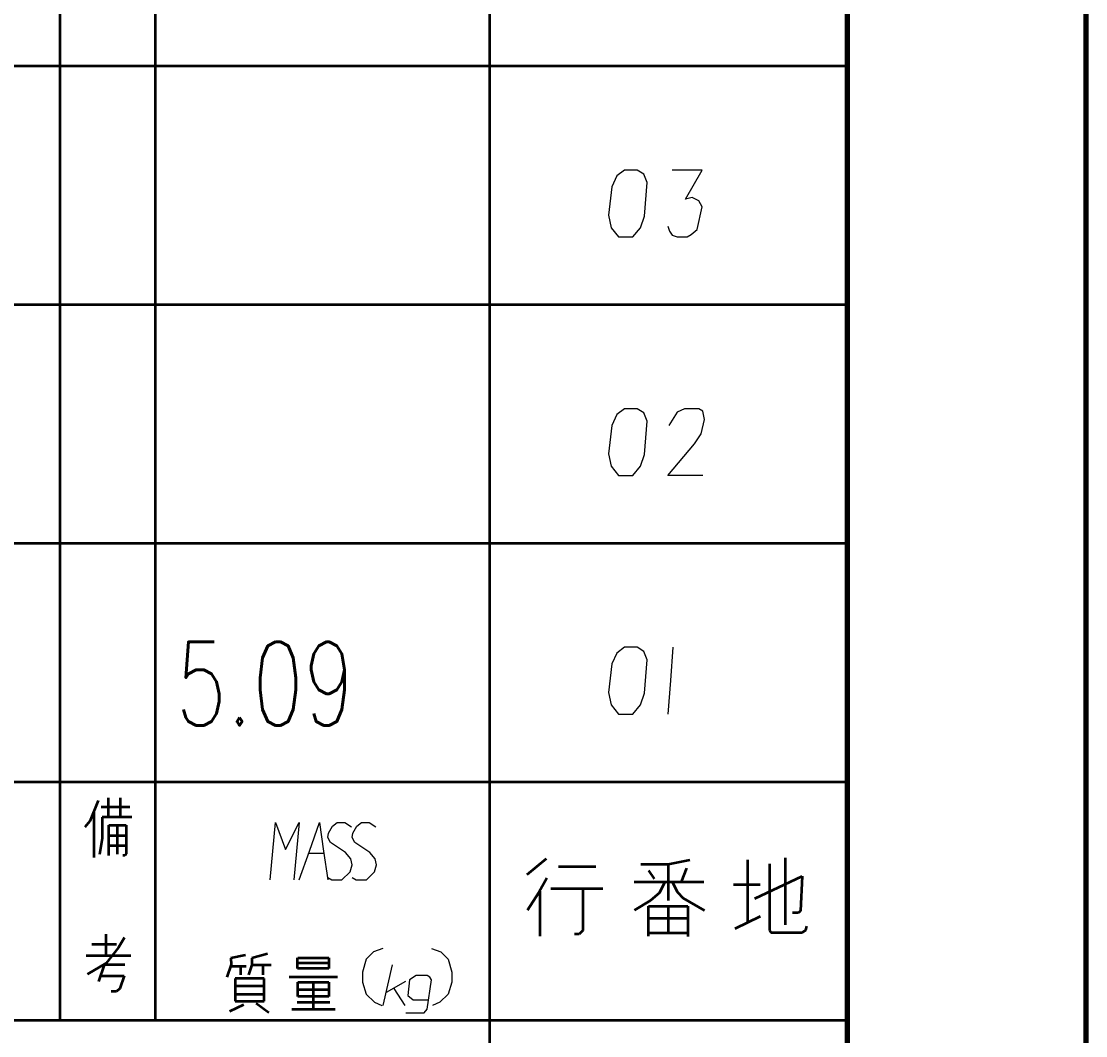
# Model space of a CAD drawing. Header units: millimetres. Extents: x 1333 to 104182, y -62926 to -5704.
# Drawn here: x 49631.5 to 49720.7, y -62588.8 to -62503.8 of the extents above; entities that cross this region are included whole.
import ezdxf
from ezdxf.enums import TextEntityAlignment as Align

# ---------------------------------------------------------------- set-up
doc = ezdxf.new("R2010")
doc.units = ezdxf.units.MM
doc.header["$LTSCALE"] = 0.5
for name, color, linetype in [('08', 1, 'Continuous'), ('11', 3, 'Continuous'), ('SHM_LABEL', 40, 'Continuous')]:
    doc.layers.add(name, color=color, linetype=linetype)
doc.styles.get("Standard").update_dxf_attribs({"font": 'simplex.shx'})

# ---------------------------------------------------------------- blocks, each defined once
blk = doc.blocks.new('D')
at = {"color": 7, "lineweight": 35}
for p, q in [((54356.08, -14049.043), (54076.08, -14049.043)), ((54356.08, -14069.043), (54076.08, -14069.043))]:
    blk.add_line(p, q, dxfattribs=at)
at = {"color": 7, "lineweight": 35, "ltscale": 0.25}
for p, q in [((54290.08, -14069.043), (54290.08, -14049.043)), ((54298.08, -14069.043), (54298.08, -14049.043)), ((54326.08, -14049.043), (54326.08, -14069.043))]:
    blk.add_line(p, q, dxfattribs=at)
blk = doc.blocks.new('arwear')
at = {"layer": '08', "color": 3, "xscale": 0.5, "yscale": 0.5, "zscale": 0.5}
for p in [(26347.04, -5562.506), (26347.04, -5572.506), (26347.04, -5582.506), (26347.04, -5592.506)]:
    blk.add_blockref('D', p, dxfattribs=at)

msp = doc.modelspace()

# ---------------------------------------------------------------- linework, layer by layer
at = {"color": 7, "lineweight": 70}
for p, q in [((49720.743, -61727.561), (49720.743, -62915.561)), ((49700.743, -61747.561), (49700.743, -62895.561))]:
    msp.add_line(p, q, dxfattribs=at)
at = {"color": 7, "lineweight": 35, "ltscale": 0.25}
for p, q in [((49700.743, -62507.561), (49700.743, -62487.561)), ((49700.743, -62527.561), (49700.743, -62507.561)), ((49700.743, -62547.561), (49700.743, -62527.561)), ((49700.743, -62567.561), (49700.743, -62547.561)), ((49634.743, -62587.561), (49634.743, -62567.561)), ((49634.743, -62587.561), (49634.743, -62567.561)), ((49642.743, -62587.561), (49642.743, -62567.561)), ((49642.743, -62587.561), (49642.743, -62567.561)), ((49670.743, -62567.561), (49670.743, -62587.561)), ((49670.743, -62567.561), (49670.743, -62587.561)), ((49700.743, -62587.561), (49700.743, -62567.561)), ((49700.743, -62587.561), (49700.743, -62567.561))]:
    msp.add_line(p, q, dxfattribs=at)
at = {"color": 7, "lineweight": 35}
for p, q in [((49700.743, -62567.561), (49420.743, -62567.561)), ((49700.743, -62567.561), (49420.743, -62567.561)), ((49700.743, -62567.561), (49420.743, -62567.561)), ((49700.743, -62587.561), (49420.743, -62587.561)), ((49700.743, -62587.561), (49420.743, -62587.561)), ((49700.743, -62587.561), (49420.743, -62587.561)), ((49700.743, -62587.561), (49420.743, -62587.561)), ((49670.743, -62587.561), (49670.743, -62895.561)), ((49700.743, -62587.561), (49700.743, -62895.561))]:
    msp.add_line(p, q, dxfattribs=at)
at = {"color": 7, "lineweight": 35, "ltscale": 0.020334}
for p, q in [((49638.809, -62570.518), (49638.809, -62568.891)), ((49638.809, -62570.518), (49638.809, -62568.891)), ((49639.778, -62568.891), (49639.778, -62570.518)), ((49639.778, -62568.891), (49639.778, -62570.518))]:
    msp.add_line(p, q, dxfattribs=at)
at = {"color": 7, "lineweight": 35, "ltscale": 0.023412}
msp.add_line((49637.93, -62569.095), (49637.231, -62570.832), dxfattribs=at)
msp.add_line((49637.93, -62569.095), (49637.231, -62570.832), dxfattribs=at)
at = {"color": 7, "lineweight": 35, "ltscale": 0.029871}
msp.add_line((49638.201, -62569.649), (49640.59, -62569.649), dxfattribs=at)
msp.add_line((49638.201, -62569.649), (49640.59, -62569.649), dxfattribs=at)
at = {"color": 7, "lineweight": 35, "ltscale": 0.048672}
msp.add_line((49637.571, -62569.989), (49637.571, -62573.882), dxfattribs=at)
msp.add_line((49637.571, -62569.989), (49637.571, -62573.882), dxfattribs=at)
at = {"color": 7, "lineweight": 35, "ltscale": 0.022183}
msp.add_line((49638.291, -62570.518), (49638.291, -62572.293), dxfattribs=at)
msp.add_line((49638.291, -62570.518), (49638.291, -62572.293), dxfattribs=at)
at = {"color": 7, "lineweight": 35, "ltscale": 0.030994}
msp.add_line((49640.77, -62570.518), (49638.291, -62570.518), dxfattribs=at)
msp.add_line((49640.77, -62570.518), (49638.291, -62570.518), dxfattribs=at)
at = {"color": 7, "lineweight": 35, "ltscale": 0.008043}
msp.add_line((49637.231, -62570.832), (49636.825, -62571.331), dxfattribs=at)
msp.add_line((49637.231, -62570.832), (49636.825, -62571.331), dxfattribs=at)
at = {"color": 7, "lineweight": 35, "ltscale": 0.031656}
msp.add_line((49638.832, -62573.716), (49638.832, -62571.184), dxfattribs=at)
msp.add_line((49638.832, -62573.716), (49638.832, -62571.184), dxfattribs=at)
at = {"color": 7, "lineweight": 35, "ltscale": 0.018323}
for p, q in [((49638.832, -62571.184), (49640.297, -62571.184)), ((49638.832, -62571.184), (49640.297, -62571.184)), ((49638.832, -62572.049), (49640.297, -62572.049)), ((49638.832, -62572.049), (49640.297, -62572.049)), ((49638.832, -62572.889), (49640.297, -62572.889)), ((49638.832, -62572.889), (49640.297, -62572.889))]:
    msp.add_line(p, q, dxfattribs=at)
at = {"color": 7, "lineweight": 35, "ltscale": 0.030359}
msp.add_line((49639.549, -62571.184), (49639.549, -62573.612), dxfattribs=at)
msp.add_line((49639.549, -62571.184), (49639.549, -62573.612), dxfattribs=at)
at = {"color": 7, "lineweight": 35, "ltscale": 0.029807}
msp.add_line((49640.297, -62571.184), (49640.297, -62573.568), dxfattribs=at)
msp.add_line((49640.297, -62571.184), (49640.297, -62573.568), dxfattribs=at)
at = {"color": 7, "lineweight": 35, "ltscale": 0.016872}
msp.add_line((49638.291, -62572.293), (49638.065, -62573.624), dxfattribs=at)
msp.add_line((49638.291, -62572.293), (49638.065, -62573.624), dxfattribs=at)
at = {"color": 7, "lineweight": 35, "ltscale": 0.002075}
msp.add_line((49640.182, -62573.731), (49640.016, -62573.731), dxfattribs=at)
msp.add_line((49640.182, -62573.731), (49640.016, -62573.731), dxfattribs=at)
at = {"color": 7, "lineweight": 35, "ltscale": 0.002491}
msp.add_line((49640.297, -62573.568), (49640.182, -62573.731), dxfattribs=at)
msp.add_line((49640.297, -62573.568), (49640.182, -62573.731), dxfattribs=at)
at = {"color": 7, "lineweight": 35, "ltscale": 0.02639}
msp.add_line((49675.505, -62573.989), (49673.882, -62575.339), dxfattribs=at)
msp.add_line((49675.505, -62573.989), (49673.882, -62575.339), dxfattribs=at)
at = {"color": 7, "lineweight": 35, "ltscale": 0.023127}
msp.add_line((49687.559, -62574.117), (49685.744, -62574.474), dxfattribs=at)
msp.add_line((49687.559, -62574.117), (49685.744, -62574.474), dxfattribs=at)
at = {"color": 7, "lineweight": 35, "ltscale": 0.065408}
msp.add_line((49692.377, -62574.093), (49692.377, -62579.326), dxfattribs=at)
msp.add_line((49692.377, -62574.093), (49692.377, -62579.326), dxfattribs=at)
at = {"color": 7, "lineweight": 35, "ltscale": 0.070016}
msp.add_line((49695.557, -62573.915), (49695.557, -62579.516), dxfattribs=at)
msp.add_line((49695.557, -62573.915), (49695.557, -62579.516), dxfattribs=at)
at = {"color": 7, "lineweight": 35, "ltscale": 0.03916}
msp.add_line((49676.536, -62574.629), (49679.669, -62574.629), dxfattribs=at)
msp.add_line((49676.536, -62574.629), (49679.669, -62574.629), dxfattribs=at)
at = {"color": 7, "lineweight": 35, "ltscale": 0.028625}
msp.add_line((49685.744, -62574.474), (49683.454, -62574.474), dxfattribs=at)
msp.add_line((49685.744, -62574.474), (49683.454, -62574.474), dxfattribs=at)
at = {"color": 7, "lineweight": 35, "ltscale": 0.010549}
msp.add_line((49684.083, -62574.974), (49684.569, -62575.663), dxfattribs=at)
msp.add_line((49684.083, -62574.974), (49684.569, -62575.663), dxfattribs=at)
at = {"color": 7, "lineweight": 35, "ltscale": 0.037607}
msp.add_line((49685.744, -62574.474), (49685.744, -62577.483), dxfattribs=at)
msp.add_line((49685.744, -62574.474), (49685.744, -62577.483), dxfattribs=at)
at = {"color": 7, "lineweight": 35, "ltscale": 0.015426}
msp.add_line((49687.262, -62574.783), (49686.824, -62575.937), dxfattribs=at)
msp.add_line((49687.262, -62574.783), (49686.824, -62575.937), dxfattribs=at)
at = {"color": 7, "lineweight": 35, "ltscale": 0.069867}
msp.add_line((49694.228, -62574.414), (49694.228, -62580.004), dxfattribs=at)
msp.add_line((49694.228, -62574.414), (49694.228, -62580.004), dxfattribs=at)
at = {"color": 7, "lineweight": 35, "ltscale": 0.017352}
msp.add_line((49675.551, -62575.604), (49674.898, -62576.828), dxfattribs=at)
msp.add_line((49675.551, -62575.604), (49674.898, -62576.828), dxfattribs=at)
at = {"color": 7, "lineweight": 35, "ltscale": 0.072974}
msp.add_line((49682.896, -62575.937), (49688.734, -62575.937), dxfattribs=at)
msp.add_line((49682.896, -62575.937), (49688.734, -62575.937), dxfattribs=at)
at = {"color": 7, "lineweight": 35, "ltscale": 0.012622}
msp.add_line((49685.459, -62575.937), (49685.008, -62576.84), dxfattribs=at)
msp.add_line((49685.459, -62575.937), (49685.008, -62576.84), dxfattribs=at)
at = {"color": 7, "lineweight": 35, "ltscale": 0.012158}
msp.add_line((49686.064, -62575.937), (49686.503, -62576.805), dxfattribs=at)
msp.add_line((49686.064, -62575.937), (49686.503, -62576.805), dxfattribs=at)
at = {"color": 7, "lineweight": 35, "ltscale": 0.054833}
msp.add_line((49692.994, -62577.328), (49696.958, -62575.449), dxfattribs=at)
msp.add_line((49692.994, -62577.328), (49696.958, -62575.449), dxfattribs=at)
at = {"color": 7, "lineweight": 35, "ltscale": 0.036301}
msp.add_line((49696.958, -62575.449), (49696.838, -62578.351), dxfattribs=at)
msp.add_line((49696.958, -62575.449), (49696.838, -62578.351), dxfattribs=at)
at = {"color": 7, "lineweight": 35, "ltscale": 0.021878}
msp.add_line((49674.898, -62576.828), (49673.937, -62578.291), dxfattribs=at)
msp.add_line((49674.898, -62576.828), (49673.937, -62578.291), dxfattribs=at)
at = {"color": 7, "lineweight": 35, "ltscale": 0.046985}
msp.add_line((49674.961, -62576.709), (49674.961, -62580.468), dxfattribs=at)
msp.add_line((49674.961, -62576.709), (49674.961, -62580.468), dxfattribs=at)
at = {"color": 7, "lineweight": 35, "ltscale": 0.054578}
msp.add_line((49675.883, -62576.484), (49680.25, -62576.484), dxfattribs=at)
msp.add_line((49675.883, -62576.484), (49680.25, -62576.484), dxfattribs=at)
at = {"color": 7, "lineweight": 35, "ltscale": 0.044}
msp.add_line((49678.577, -62576.484), (49678.577, -62580.004), dxfattribs=at)
msp.add_line((49678.577, -62576.484), (49678.577, -62580.004), dxfattribs=at)
at = {"color": 7, "lineweight": 35, "ltscale": 0.012421}
msp.add_line((49685.008, -62576.84), (49684.26, -62577.495), dxfattribs=at)
msp.add_line((49685.008, -62576.84), (49684.26, -62577.495), dxfattribs=at)
at = {"color": 7, "lineweight": 35, "ltscale": 0.008514}
msp.add_line((49686.503, -62576.805), (49686.978, -62577.292), dxfattribs=at)
msp.add_line((49686.503, -62576.805), (49686.978, -62577.292), dxfattribs=at)
at = {"color": 7, "lineweight": 35, "ltscale": 0.02804}
msp.add_line((49691.202, -62576.151), (49693.445, -62576.151), dxfattribs=at)
msp.add_line((49691.202, -62576.151), (49693.445, -62576.151), dxfattribs=at)
at = {"color": 7, "lineweight": 35, "ltscale": 0.019623}
msp.add_line((49684.26, -62577.495), (49682.908, -62578.291), dxfattribs=at)
msp.add_line((49684.26, -62577.495), (49682.908, -62578.291), dxfattribs=at)
at = {"color": 7, "lineweight": 35, "ltscale": 0.025993}
msp.add_line((49686.978, -62577.292), (49688.782, -62578.327), dxfattribs=at)
msp.add_line((49686.978, -62577.292), (49688.782, -62578.327), dxfattribs=at)
at = {"color": 7, "lineweight": 35, "ltscale": 0.031512}
msp.add_line((49684.083, -62580.479), (49684.083, -62577.958), dxfattribs=at)
msp.add_line((49684.083, -62580.479), (49684.083, -62577.958), dxfattribs=at)
at = {"color": 7, "lineweight": 35, "ltscale": 0.041235}
for p, q in [((49684.083, -62577.958), (49687.381, -62577.958)), ((49684.083, -62577.958), (49687.381, -62577.958)), ((49684.083, -62578.969), (49687.381, -62578.969)), ((49684.083, -62578.969), (49687.381, -62578.969)), ((49684.083, -62580.194), (49687.381, -62580.194)), ((49684.083, -62580.194), (49687.381, -62580.194))]:
    msp.add_line(p, q, dxfattribs=at)
at = {"color": 7, "lineweight": 35, "ltscale": 0.027945}
msp.add_line((49685.732, -62577.958), (49685.732, -62580.194), dxfattribs=at)
msp.add_line((49685.732, -62577.958), (49685.732, -62580.194), dxfattribs=at)
at = {"color": 7, "lineweight": 35, "ltscale": 0.031812}
msp.add_line((49687.381, -62577.958), (49687.381, -62580.503), dxfattribs=at)
msp.add_line((49687.381, -62577.958), (49687.381, -62580.503), dxfattribs=at)
at = {"color": 7, "lineweight": 35, "ltscale": 0.006091}
msp.add_line((49696.649, -62578.529), (49696.162, -62578.529), dxfattribs=at)
msp.add_line((49696.649, -62578.529), (49696.162, -62578.529), dxfattribs=at)
at = {"color": 7, "lineweight": 35, "ltscale": 0.003253}
msp.add_line((49696.838, -62578.351), (49696.649, -62578.529), dxfattribs=at)
msp.add_line((49696.838, -62578.351), (49696.649, -62578.529), dxfattribs=at)
at = {"color": 7, "lineweight": 35, "ltscale": 0.029468}
msp.add_line((49691.344, -62579.825), (49693.468, -62578.803), dxfattribs=at)
msp.add_line((49691.344, -62579.825), (49693.468, -62578.803), dxfattribs=at)
at = {"color": 7, "lineweight": 35, "ltscale": 0.004498}
msp.add_line((49697.274, -62579.987), (49697.368, -62579.64), dxfattribs=at)
msp.add_line((49697.274, -62579.987), (49697.368, -62579.64), dxfattribs=at)
at = {"color": 7, "lineweight": 35, "ltscale": 0.022314}
msp.add_line((49638.585, -62580.312), (49638.585, -62582.098), dxfattribs=at)
msp.add_line((49638.585, -62580.312), (49638.585, -62582.098), dxfattribs=at)
at = {"color": 7, "lineweight": 35, "ltscale": 0.005042}
msp.add_line((49678.28, -62580.301), (49677.877, -62580.301), dxfattribs=at)
msp.add_line((49678.28, -62580.301), (49677.877, -62580.301), dxfattribs=at)
at = {"color": 7, "lineweight": 35, "ltscale": 0.005248}
msp.add_line((49678.577, -62580.004), (49678.28, -62580.301), dxfattribs=at)
msp.add_line((49678.577, -62580.004), (49678.28, -62580.301), dxfattribs=at)
at = {"color": 7, "lineweight": 35, "ltscale": 0.002838}
msp.add_line((49694.228, -62580.004), (49694.382, -62580.17), dxfattribs=at)
msp.add_line((49694.228, -62580.004), (49694.382, -62580.17), dxfattribs=at)
at = {"color": 7, "lineweight": 35, "ltscale": 0.03219}
msp.add_line((49694.382, -62580.17), (49696.958, -62580.17), dxfattribs=at)
msp.add_line((49694.382, -62580.17), (49696.958, -62580.17), dxfattribs=at)
at = {"color": 7, "lineweight": 35, "ltscale": 0.004571}
msp.add_line((49696.958, -62580.17), (49697.274, -62579.987), dxfattribs=at)
msp.add_line((49696.958, -62580.17), (49697.274, -62579.987), dxfattribs=at)
at = {"color": 7, "lineweight": 35, "ltscale": 0.026062}
msp.add_line((49637.398, -62581.141), (49639.483, -62581.141), dxfattribs=at)
msp.add_line((49637.398, -62581.141), (49639.483, -62581.141), dxfattribs=at)
at = {"color": 7, "lineweight": 35, "ltscale": 0.020937}
msp.add_line((49639.658, -62581.429), (49638.605, -62582.732), dxfattribs=at)
msp.add_line((49639.658, -62581.429), (49638.605, -62582.732), dxfattribs=at)
at = {"color": 7, "lineweight": 35, "ltscale": 0.012194}
msp.add_line((49640.143, -62580.583), (49639.658, -62581.429), dxfattribs=at)
msp.add_line((49640.143, -62580.583), (49639.658, -62581.429), dxfattribs=at)
at = {"color": 7, "lineweight": 35, "ltscale": 0.047083}
msp.add_line((49636.923, -62582.098), (49640.69, -62582.098), dxfattribs=at)
msp.add_line((49636.923, -62582.098), (49640.69, -62582.098), dxfattribs=at)
at = {"color": 7, "lineweight": 35, "ltscale": 0.015447}
msp.add_line((49650.282, -62582.066), (49649.071, -62582.312), dxfattribs=at)
msp.add_line((49650.282, -62582.066), (49649.071, -62582.312), dxfattribs=at)
at = {"color": 7, "lineweight": 35, "ltscale": 0.006639}
msp.add_line((49649.071, -62582.312), (49649.081, -62582.843), dxfattribs=at)
msp.add_line((49649.071, -62582.312), (49649.081, -62582.843), dxfattribs=at)
at = {"color": 7, "lineweight": 35, "ltscale": 0.016794}
msp.add_line((49652.128, -62581.961), (49650.831, -62582.312), dxfattribs=at)
msp.add_line((49652.128, -62581.961), (49650.831, -62582.312), dxfattribs=at)
at = {"color": 7, "lineweight": 35, "ltscale": 0.007231}
msp.add_line((49650.831, -62582.312), (49650.84, -62582.891), dxfattribs=at)
msp.add_line((49650.831, -62582.312), (49650.84, -62582.891), dxfattribs=at)
at = {"color": 7, "lineweight": 35, "ltscale": 0.011401}
for p, q in [((49654.666, -62583.196), (49654.666, -62582.284)), ((49654.666, -62583.196), (49654.666, -62582.284)), ((49657.277, -62582.284), (49657.277, -62583.196)), ((49657.277, -62582.284), (49657.277, -62583.196))]:
    msp.add_line(p, q, dxfattribs=at)
at = {"color": 7, "lineweight": 35, "ltscale": 0.032544}
msp.add_line((49654.673, -62582.284), (49657.277, -62582.284), dxfattribs=at)
msp.add_line((49654.673, -62582.284), (49657.277, -62582.284), dxfattribs=at)
at = {"color": 7, "lineweight": 35, "ltscale": 0.02284}
msp.add_line((49638.605, -62582.732), (49637.038, -62583.671), dxfattribs=at)
msp.add_line((49638.605, -62582.732), (49637.038, -62583.671), dxfattribs=at)
at = {"color": 7, "lineweight": 35, "ltscale": 0.018387}
msp.add_line((49638.434, -62582.876), (49637.977, -62584.274), dxfattribs=at)
msp.add_line((49638.434, -62582.876), (49637.977, -62584.274), dxfattribs=at)
at = {"color": 7, "lineweight": 35, "ltscale": 0.021741}
msp.add_line((49640.173, -62582.876), (49638.434, -62582.876), dxfattribs=at)
msp.add_line((49640.173, -62582.876), (49638.434, -62582.876), dxfattribs=at)
at = {"color": 7, "lineweight": 35, "ltscale": 0.01413}
msp.add_line((49649.081, -62582.843), (49648.721, -62583.915), dxfattribs=at)
msp.add_line((49649.081, -62582.843), (49648.721, -62583.915), dxfattribs=at)
at = {"color": 7, "lineweight": 35, "ltscale": 0.016614}
msp.add_line((49649.029, -62582.997), (49650.358, -62582.997), dxfattribs=at)
msp.add_line((49649.029, -62582.997), (49650.358, -62582.997), dxfattribs=at)
at = {"color": 7, "lineweight": 35, "ltscale": 0.008987}
msp.add_line((49649.885, -62582.997), (49649.885, -62583.716), dxfattribs=at)
msp.add_line((49649.885, -62582.997), (49649.885, -62583.716), dxfattribs=at)
at = {"color": 7, "lineweight": 35, "ltscale": 0.010905}
msp.add_line((49650.84, -62582.891), (49650.557, -62583.716), dxfattribs=at)
msp.add_line((49650.84, -62582.891), (49650.557, -62583.716), dxfattribs=at)
at = {"color": 7, "lineweight": 35, "ltscale": 0.020239}
msp.add_line((49650.84, -62582.891), (49652.46, -62582.891), dxfattribs=at)
msp.add_line((49650.84, -62582.891), (49652.46, -62582.891), dxfattribs=at)
at = {"color": 7, "lineweight": 35, "ltscale": 0.010315}
msp.add_line((49651.758, -62582.891), (49651.758, -62583.716), dxfattribs=at)
msp.add_line((49651.758, -62582.891), (49651.758, -62583.716), dxfattribs=at)
at = {"color": 7, "lineweight": 35, "ltscale": 0.032642}
for p, q in [((49654.666, -62582.728), (49657.277, -62582.728)), ((49654.666, -62582.728), (49657.277, -62582.728)), ((49657.277, -62583.196), (49654.666, -62583.196)), ((49657.277, -62583.196), (49654.666, -62583.196)), ((49654.681, -62584.346), (49657.293, -62584.346)), ((49654.681, -62584.346), (49657.293, -62584.346)), ((49654.681, -62584.956), (49657.293, -62584.956)), ((49654.681, -62584.956), (49657.293, -62584.956)), ((49657.293, -62585.535), (49654.681, -62585.535)), ((49657.293, -62585.535), (49654.681, -62585.535))]:
    msp.add_line(p, q, dxfattribs=at)
at = {"color": 7, "lineweight": 35, "ltscale": 0.024756}
msp.add_line((49638.131, -62583.802), (49640.112, -62583.802), dxfattribs=at)
msp.add_line((49638.131, -62583.802), (49640.112, -62583.802), dxfattribs=at)
at = {"color": 7, "lineweight": 35, "ltscale": 0.014078}
msp.add_line((49640.112, -62583.802), (49639.761, -62584.872), dxfattribs=at)
msp.add_line((49640.112, -62583.802), (49639.761, -62584.872), dxfattribs=at)
at = {"color": 7, "lineweight": 35, "ltscale": 0.030408}
for p, q in [((49651.863, -62584.038), (49649.43, -62584.038)), ((49651.863, -62584.038), (49649.43, -62584.038)), ((49649.43, -62584.636), (49651.863, -62584.636)), ((49649.43, -62584.636), (49651.863, -62584.636)), ((49649.43, -62585.347), (49651.863, -62585.347)), ((49649.43, -62585.347), (49651.863, -62585.347)), ((49649.43, -62585.926), (49651.863, -62585.926)), ((49649.43, -62585.926), (49651.863, -62585.926))]:
    msp.add_line(p, q, dxfattribs=at)
at = {"color": 7, "lineweight": 35, "ltscale": 0.023593}
for p, q in [((49649.43, -62584.038), (49649.43, -62585.926)), ((49649.43, -62584.038), (49649.43, -62585.926)), ((49651.863, -62585.926), (49651.863, -62584.038)), ((49651.863, -62585.926), (49651.863, -62584.038))]:
    msp.add_line(p, q, dxfattribs=at)
at = {"color": 7, "lineweight": 35, "ltscale": 0.050842}
msp.add_line((49653.954, -62583.901), (49658.021, -62583.901), dxfattribs=at)
msp.add_line((49653.954, -62583.901), (49658.021, -62583.901), dxfattribs=at)
at = {"color": 7, "lineweight": 35, "ltscale": 0.004671}
msp.add_line((49639.761, -62584.872), (49639.472, -62585.109), dxfattribs=at)
msp.add_line((49639.761, -62584.872), (49639.472, -62585.109), dxfattribs=at)
at = {"color": 7, "lineweight": 35, "ltscale": 0.014771}
msp.add_line((49654.681, -62585.527), (49654.681, -62584.346), dxfattribs=at)
msp.add_line((49654.681, -62585.527), (49654.681, -62584.346), dxfattribs=at)
at = {"color": 7, "lineweight": 35, "ltscale": 0.028152}
msp.add_line((49655.971, -62584.346), (49655.971, -62586.598), dxfattribs=at)
msp.add_line((49655.971, -62584.346), (49655.971, -62586.598), dxfattribs=at)
at = {"color": 7, "lineweight": 35, "ltscale": 0.014868}
msp.add_line((49657.293, -62584.346), (49657.293, -62585.535), dxfattribs=at)
msp.add_line((49657.293, -62584.346), (49657.293, -62585.535), dxfattribs=at)
at = {"color": 7, "lineweight": 35, "ltscale": 0.005554}
msp.add_line((49639.472, -62585.109), (49639.028, -62585.109), dxfattribs=at)
msp.add_line((49639.472, -62585.109), (49639.028, -62585.109), dxfattribs=at)
at = {"color": 7, "lineweight": 35, "ltscale": 0.016035}
msp.add_line((49650.122, -62586.248), (49648.967, -62586.808), dxfattribs=at)
msp.add_line((49650.122, -62586.248), (49648.967, -62586.808), dxfattribs=at)
at = {"color": 7, "lineweight": 35, "ltscale": 0.01644}
msp.add_line((49651.2, -62586.087), (49652.26, -62586.865), dxfattribs=at)
msp.add_line((49651.2, -62586.087), (49652.26, -62586.865), dxfattribs=at)
at = {"color": 7, "lineweight": 35, "ltscale": 0.045605}
msp.add_line((49654.174, -62586.598), (49657.823, -62586.598), dxfattribs=at)
msp.add_line((49654.174, -62586.598), (49657.823, -62586.598), dxfattribs=at)
at = {"color": 7, "lineweight": 35, "ltscale": 0.034326}
msp.add_line((49654.626, -62586.003), (49657.372, -62586.003), dxfattribs=at)
msp.add_line((49654.626, -62586.003), (49657.372, -62586.003), dxfattribs=at)
at = {"color": 3}
msp.add_lwpolyline([(48038.743, -61727.561), (49720.743, -61727.561), (49720.743, -62915.561), (48038.743, -62915.561)], close=True, dxfattribs=at)
at = {"color": 7, "lineweight": 13}
for points in [[(49682.773, -62521.861), (49683.403, -62521.091), (49683.753, -62520.111), (49683.963, -62517.311), (49683.683, -62516.611), (49683.123, -62516.261), (49682.073, -62516.261), (49681.443, -62516.751), (49681.023, -62517.661), (49680.743, -62520.041), (49680.953, -62521.091), (49681.583, -62521.861)], [(49682.773, -62541.861), (49683.403, -62541.091), (49683.753, -62540.111), (49683.963, -62537.311), (49683.683, -62536.611), (49683.123, -62536.261), (49682.073, -62536.261), (49681.443, -62536.751), (49681.023, -62537.661), (49680.743, -62540.041), (49680.953, -62541.091), (49681.583, -62541.861)], [(49682.773, -62561.861), (49683.403, -62561.091), (49683.753, -62560.111), (49683.963, -62557.311), (49683.683, -62556.611), (49683.123, -62556.261), (49682.073, -62556.261), (49681.443, -62556.751), (49681.023, -62557.661), (49680.743, -62560.041), (49680.953, -62561.091), (49681.583, -62561.861)]]:
    msp.add_lwpolyline(points, close=True, dxfattribs=at)
for points in [[(49685.713, -62520.951), (49685.853, -62521.371), (49686.063, -62521.721), (49686.483, -62521.861), (49687.323, -62521.861), (49687.673, -62521.651), (49688.163, -62521.231), (49688.583, -62519.341), (49688.303, -62518.851), (49687.743, -62518.571), (49687.183, -62518.711), (49688.583, -62516.261), (49686.063, -62516.261)], [(49688.653, -62541.861), (49685.713, -62541.861), (49687.953, -62539.201), (49688.513, -62538.361), (49688.793, -62537.171), (49688.653, -62536.471), (49688.303, -62536.261), (49687.113, -62536.261), (49686.483, -62536.541), (49685.783, -62537.661)], [(49686.133, -62556.261), (49685.923, -62559.061), (49685.713, -62561.861)], [(49652.354, -62575.747), (49652.582, -62573.347), (49652.809, -62570.947), (49653.662, -62573.227), (49654.8, -62570.947), (49654.572, -62573.347), (49654.345, -62575.747)], [(49652.354, -62575.747), (49652.582, -62573.347), (49652.809, -62570.947), (49653.662, -62573.227), (49654.8, -62570.947), (49654.572, -62573.347), (49654.345, -62575.747)], [(49654.8, -62575.747), (49655.653, -62573.347), (49656.506, -62570.947), (49656.848, -62573.347), (49657.189, -62575.747)], [(49654.8, -62575.747), (49655.653, -62573.347), (49656.506, -62570.947), (49656.848, -62573.347), (49657.189, -62575.747)], [(49657.189, -62575.567), (49657.53, -62575.747), (49658.383, -62575.747), (49659.066, -62575.087), (49659.237, -62574.487), (49659.123, -62574.007), (49658.668, -62573.467), (49657.416, -62572.627), (49657.189, -62572.207), (49657.246, -62571.847), (49657.587, -62571.247), (49657.985, -62570.947), (49658.611, -62570.947), (49659.18, -62571.307)], [(49657.189, -62575.567), (49657.53, -62575.747), (49658.383, -62575.747), (49659.066, -62575.087), (49659.237, -62574.487), (49659.123, -62574.007), (49658.668, -62573.467), (49657.416, -62572.627), (49657.189, -62572.207), (49657.246, -62571.847), (49657.587, -62571.247), (49657.985, -62570.947), (49658.611, -62570.947), (49659.18, -62571.307)], [(49659.237, -62575.567), (49659.578, -62575.747), (49660.431, -62575.747), (49661.114, -62575.087), (49661.284, -62574.487), (49661.17, -62574.007), (49660.715, -62573.467), (49659.464, -62572.627), (49659.237, -62572.207), (49659.293, -62571.847), (49659.635, -62571.247), (49660.033, -62570.947), (49660.659, -62570.947), (49661.227, -62571.307)], [(49659.237, -62575.567), (49659.578, -62575.747), (49660.431, -62575.747), (49661.114, -62575.087), (49661.284, -62574.487), (49661.17, -62574.007), (49660.715, -62573.467), (49659.464, -62572.627), (49659.237, -62572.207), (49659.293, -62571.847), (49659.635, -62571.247), (49660.033, -62570.947), (49660.659, -62570.947), (49661.227, -62571.307)], [(49655.596, -62573.527), (49656.848, -62573.527)], [(49655.596, -62573.527), (49656.848, -62573.527)], [(49661.809, -62581.505), (49661.036, -62581.805), (49660.417, -62582.405), (49660.108, -62583.485), (49660.108, -62584.325), (49660.417, -62585.345), (49661.113, -62586.005), (49661.731, -62586.305)], [(49661.809, -62581.505), (49661.036, -62581.805), (49660.417, -62582.405), (49660.108, -62583.485), (49660.108, -62584.325), (49660.417, -62585.345), (49661.113, -62586.005), (49661.731, -62586.305)], [(49665.904, -62581.505), (49666.677, -62581.805), (49667.295, -62582.405), (49667.605, -62583.485), (49667.605, -62584.325), (49667.295, -62585.345), (49666.6, -62586.005), (49665.982, -62586.305)], [(49665.904, -62581.505), (49666.677, -62581.805), (49667.295, -62582.405), (49667.605, -62583.485), (49667.605, -62584.325), (49667.295, -62585.345), (49666.6, -62586.005), (49665.982, -62586.305)], [(49662.581, -62582.885), (49661.809, -62586.305)], [(49662.581, -62582.885), (49661.809, -62586.305)], [(49663.741, -62586.905), (49665.286, -62586.905), (49665.518, -62586.605), (49665.904, -62584.145), (49665.75, -62583.905), (49665.518, -62583.785), (49664.591, -62583.785), (49664.05, -62584.145), (49663.895, -62585.465), (49664.359, -62585.825), (49665.673, -62585.825)], [(49663.741, -62586.905), (49665.286, -62586.905), (49665.518, -62586.605), (49665.904, -62584.145), (49665.75, -62583.905), (49665.518, -62583.785), (49664.591, -62583.785), (49664.05, -62584.145), (49663.895, -62585.465), (49664.359, -62585.825), (49665.673, -62585.825)], [(49662.118, -62585.165), (49663.741, -62584.265)], [(49662.118, -62585.165), (49663.741, -62584.265)], [(49662.736, -62584.865), (49663.663, -62586.305)], [(49662.736, -62584.865), (49663.663, -62586.305)]]:
    msp.add_lwpolyline(points, dxfattribs=at)
at = {"layer": '11'}
msp.add_lwpolyline([(48038.743, -61727.561), (49720.743, -61727.561), (49720.743, -62915.561), (48038.743, -62915.561)], close=True, dxfattribs=at)

# ---------------------------------------------------------------- block references
at = {"layer": '08', "color": 3, "xscale": 2, "yscale": 2, "zscale": 2}
msp.add_blockref('arwear', (-57349.417, -37313.505), dxfattribs=at)

# ---------------------------------------------------------------- texts
at = {"layer": 'SHM_LABEL', "width": 0.714286}
msp.add_text('5.09', height=7, dxfattribs=at).set_placement((49644.44, -62562.818), (49659.44, -62562.818), align=Align.FIT)

doc.saveas('drawing.dxf')
